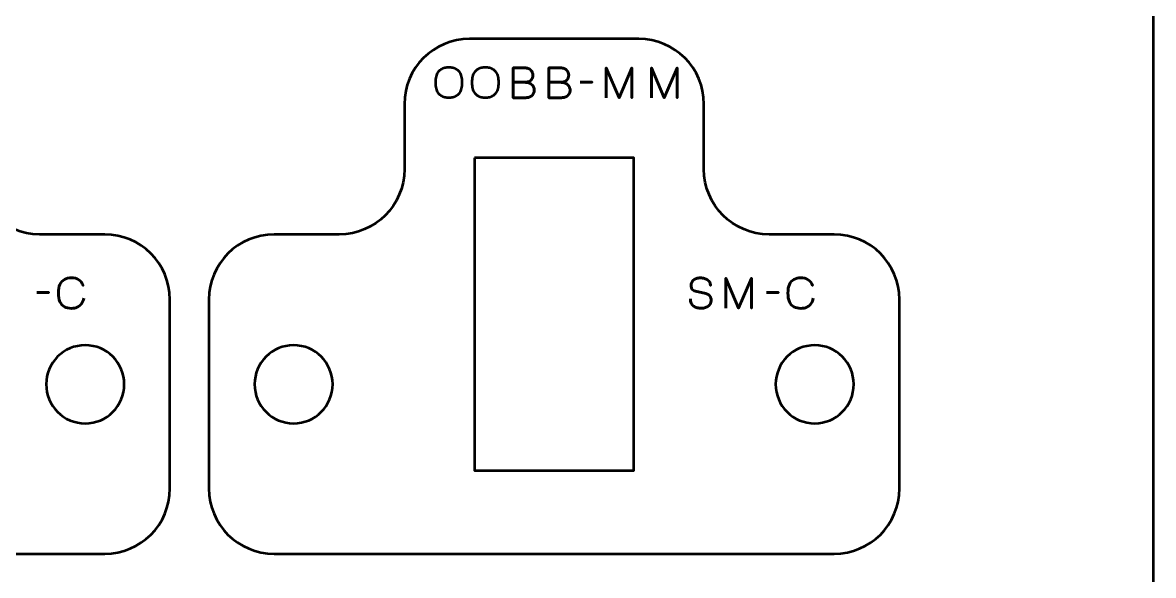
# Model space of a CAD drawing. Header units: centimetres. Extents: x -17.9 to -3.1, y -25.3 to -4.3.
# Drawn here: x -11.78 to -3.1, y -18.69 to -14.45 of the extents above; entities that cross this region are included whole.
import ezdxf

# ---------------------------------------------------------------- set-up
doc = ezdxf.new("R2010")
doc.units = ezdxf.units.CM
doc.header["$MEASUREMENT"] = 0
doc.layers.add('Layer 1', color=7, linetype='Continuous')

msp = doc.modelspace()

# ---------------------------------------------------------------- linework, layer by layer
at = {"layer": 'Layer 1', "color": 7, "lineweight": 53}
msp.add_open_spline([(-17.90003, -24.8499), (-17.90003, -24.8499), (-17.90003, -4.84994), (-17.90003, -4.84994), (-17.90003, -4.84994), (-17.90003, -4.57297), (-17.67694, -4.34998), (-17.39994, -4.34998), (-17.39994, -4.34998), (-17.39994, -4.34998), (-3.60007, -4.34998), (-3.60007, -4.34998), (-3.60007, -4.34998), (-3.32293, -4.34998), (-3.09997, -4.57297), (-3.09997, -4.84994), (-3.09997, -4.84994), (-3.09997, -4.84994), (-3.09997, -24.8499), (-3.09997, -24.8499), (-3.09997, -24.8499), (-3.09997, -25.1269), (-3.32293, -25.34999), (-3.60007, -25.34999), (-3.60007, -25.34999), (-3.60007, -25.34999), (-17.39994, -25.34999), (-17.39994, -25.34999), (-17.39994, -25.34999), (-17.67694, -25.34999), (-17.90003, -25.1269), (-17.90003, -24.8499)], degree=3, knots=[0, 0, 0, 0, 0.125, 0.125, 0.125, 0.125, 0.25, 0.25, 0.25, 0.25, 0.375, 0.375, 0.375, 0.375, 0.5, 0.5, 0.5, 0.5, 0.625, 0.625, 0.625, 0.625, 0.75, 0.75, 0.75, 0.75, 0.875, 0.875, 0.875, 0.875, 1, 1, 1, 1], dxfattribs=at)
at = {"layer": 'Layer 1', "color": 2, "lineweight": 53}
for points in [[(-11.64993, -16.07501), (-11.64993, -16.07501), (-11.15007, -16.07497), (-11.15007, -16.07497), (-11.15007, -16.07497), (-10.87293, -16.07497), (-10.64997, -16.29806), (-10.64997, -16.57506), (-10.64997, -16.57506), (-10.64997, -16.57506), (-10.64997, -18.02493), (-10.64997, -18.02493), (-10.64997, -18.02493), (-10.64997, -18.30207), (-10.87293, -18.52503), (-11.15007, -18.52503), (-11.15007, -18.52503), (-11.15007, -18.52503), (-15.44994, -18.52503), (-15.44994, -18.52503), (-15.44994, -18.52503), (-15.72694, -18.52503), (-15.95003, -18.30207), (-15.95003, -18.02493), (-15.95003, -18.02493), (-15.95003, -18.02493), (-15.95003, -16.57506), (-15.95003, -16.57506), (-15.95003, -16.57506), (-15.95003, -16.29806), (-15.72694, -16.07497), (-15.44994, -16.07497), (-15.44994, -16.07497), (-15.44994, -16.07497), (-14.95007, -16.07501), (-14.95007, -16.07501), (-14.95007, -16.07501), (-14.67312, -16.07506), (-14.45003, -15.85197), (-14.45003, -15.57497), (-14.45003, -15.57497), (-14.45003, -15.57497), (-14.45003, -15.07507), (-14.45003, -15.07507), (-14.45003, -15.07507), (-14.45003, -14.79793), (-14.22694, -14.57497), (-13.94994, -14.57497), (-13.94994, -14.57497), (-13.94994, -14.57497), (-12.65007, -14.57497), (-12.65007, -14.57497), (-12.65007, -14.57497), (-12.37293, -14.57497), (-12.14997, -14.79793), (-12.14997, -15.07507), (-12.14997, -15.07507), (-12.14997, -15.07507), (-12.14997, -15.57497), (-12.14997, -15.57497), (-12.14997, -15.57497), (-12.14997, -15.85197), (-11.92688, -16.07506), (-11.64993, -16.07501)], [(-6.04993, -16.07501), (-6.04993, -16.07501), (-5.55007, -16.07497), (-5.55007, -16.07497), (-5.55007, -16.07497), (-5.27293, -16.07497), (-5.04997, -16.29806), (-5.04997, -16.57506), (-5.04997, -16.57506), (-5.04997, -16.57506), (-5.04997, -18.02493), (-5.04997, -18.02493), (-5.04997, -18.02493), (-5.04997, -18.30207), (-5.27293, -18.52503), (-5.55007, -18.52503), (-5.55007, -18.52503), (-5.55007, -18.52503), (-9.84994, -18.52503), (-9.84994, -18.52503), (-9.84994, -18.52503), (-10.12694, -18.52503), (-10.35003, -18.30207), (-10.35003, -18.02493), (-10.35003, -18.02493), (-10.35003, -18.02493), (-10.35003, -16.57506), (-10.35003, -16.57506), (-10.35003, -16.57506), (-10.35003, -16.29806), (-10.12694, -16.07497), (-9.84994, -16.07497), (-9.84994, -16.07497), (-9.84994, -16.07497), (-9.35007, -16.07501), (-9.35007, -16.07501), (-9.35007, -16.07501), (-9.07312, -16.07506), (-8.85003, -15.85197), (-8.85003, -15.57497), (-8.85003, -15.57497), (-8.85003, -15.57497), (-8.85003, -15.07507), (-8.85003, -15.07507), (-8.85003, -15.07507), (-8.85003, -14.79793), (-8.62694, -14.57497), (-8.34994, -14.57497), (-8.34994, -14.57497), (-8.34994, -14.57497), (-7.05007, -14.57497), (-7.05007, -14.57497), (-7.05007, -14.57497), (-6.77293, -14.57497), (-6.54997, -14.79793), (-6.54997, -15.07507), (-6.54997, -15.07507), (-6.54997, -15.07507), (-6.54997, -15.57497), (-6.54997, -15.57497), (-6.54997, -15.57497), (-6.54997, -15.85197), (-6.32688, -16.07506), (-6.04993, -16.07501)]]:
    msp.add_open_spline(points, degree=3, knots=[0, 0, 0, 0, 0.0625, 0.0625, 0.0625, 0.0625, 0.125, 0.125, 0.125, 0.125, 0.1875, 0.1875, 0.1875, 0.1875, 0.25, 0.25, 0.25, 0.25, 0.3125, 0.3125, 0.3125, 0.3125, 0.375, 0.375, 0.375, 0.375, 0.4375, 0.4375, 0.4375, 0.4375, 0.5, 0.5, 0.5, 0.5, 0.5625, 0.5625, 0.5625, 0.5625, 0.625, 0.625, 0.625, 0.625, 0.6875, 0.6875, 0.6875, 0.6875, 0.75, 0.75, 0.75, 0.75, 0.8125, 0.8125, 0.8125, 0.8125, 0.875, 0.875, 0.875, 0.875, 0.9375, 0.9375, 0.9375, 0.9375, 1, 1, 1, 1], dxfattribs=at)
at = {"layer": 'Layer 1', "color": 30, "lineweight": 53}
for points, knots in [([(-8.50867, -15.02779), (-8.49751, -15.02784), (-8.48693, -15.02652), (-8.47682, -15.02392), (-8.47682, -15.02392), (-8.46676, -15.02128), (-8.45756, -15.01715), (-8.44914, -15.01143), (-8.44914, -15.01143), (-8.44073, -15.00577), (-8.43343, -14.99831), (-8.42724, -14.9891), (-8.42724, -14.9891), (-8.42104, -14.9799), (-8.41628, -14.96873), (-8.4129, -14.95561), (-8.4129, -14.95561), (-8.40946, -14.94248), (-8.40776, -14.92719), (-8.40771, -14.90967), (-8.40771, -14.90967), (-8.40776, -14.89216), (-8.40946, -14.87687), (-8.4129, -14.86369), (-8.4129, -14.86369), (-8.41628, -14.85051), (-8.42104, -14.8393), (-8.42724, -14.83004), (-8.42724, -14.83004), (-8.43343, -14.82077), (-8.44073, -14.81326), (-8.44914, -14.80749), (-8.44914, -14.80749), (-8.45756, -14.80172), (-8.46676, -14.79754), (-8.47682, -14.79485), (-8.47682, -14.79485), (-8.48693, -14.7922), (-8.49751, -14.79088), (-8.50867, -14.79093), (-8.50867, -14.79093), (-8.51984, -14.79088), (-8.53042, -14.7922), (-8.54053, -14.79485), (-8.54053, -14.79485), (-8.55058, -14.79754), (-8.55979, -14.80172), (-8.56821, -14.80749), (-8.56821, -14.80749), (-8.57662, -14.81326), (-8.58392, -14.82077), (-8.59011, -14.83004), (-8.59011, -14.83004), (-8.5963, -14.8393), (-8.60107, -14.85051), (-8.60445, -14.86369), (-8.60445, -14.86369), (-8.60789, -14.87687), (-8.60959, -14.89216), (-8.60964, -14.90967), (-8.60964, -14.90967), (-8.60959, -14.92719), (-8.60789, -14.94248), (-8.60445, -14.95561), (-8.60445, -14.95561), (-8.60107, -14.96873), (-8.5963, -14.9799), (-8.59011, -14.9891), (-8.59011, -14.9891), (-8.58392, -14.99831), (-8.57662, -15.00577), (-8.56821, -15.01143), (-8.56821, -15.01143), (-8.55979, -15.01715), (-8.55058, -15.02128), (-8.54053, -15.02392), (-8.54053, -15.02392), (-8.53042, -15.02652), (-8.51984, -15.02784), (-8.50867, -15.02779)], [0, 0, 0, 0, 0.05, 0.05, 0.05, 0.05, 0.1, 0.1, 0.1, 0.1, 0.15, 0.15, 0.15, 0.15, 0.2, 0.2, 0.2, 0.2, 0.25, 0.25, 0.25, 0.25, 0.3, 0.3, 0.3, 0.3, 0.35, 0.35, 0.35, 0.35, 0.4, 0.4, 0.4, 0.4, 0.45, 0.45, 0.45, 0.45, 0.5, 0.5, 0.5, 0.5, 0.55, 0.55, 0.55, 0.55, 0.6, 0.6, 0.6, 0.6, 0.65, 0.65, 0.65, 0.65, 0.7, 0.7, 0.7, 0.7, 0.75, 0.75, 0.75, 0.75, 0.8, 0.8, 0.8, 0.8, 0.85, 0.85, 0.85, 0.85, 0.9, 0.9, 0.9, 0.9, 0.95, 0.95, 0.95, 0.95, 1, 1, 1, 1]), ([(-8.50867, -15.02779), (-8.49751, -15.02784), (-8.48693, -15.02652), (-8.47682, -15.02392), (-8.47682, -15.02392), (-8.46676, -15.02128), (-8.45756, -15.01715), (-8.44914, -15.01143), (-8.44914, -15.01143), (-8.44073, -15.00577), (-8.43343, -14.99831), (-8.42724, -14.9891), (-8.42724, -14.9891), (-8.42104, -14.9799), (-8.41628, -14.96873), (-8.4129, -14.95561), (-8.4129, -14.95561), (-8.40946, -14.94248), (-8.40776, -14.92719), (-8.40771, -14.90967), (-8.40771, -14.90967), (-8.40776, -14.89216), (-8.40946, -14.87687), (-8.4129, -14.86369), (-8.4129, -14.86369), (-8.41628, -14.85051), (-8.42104, -14.8393), (-8.42724, -14.83004), (-8.42724, -14.83004), (-8.43343, -14.82077), (-8.44073, -14.81326), (-8.44914, -14.80749), (-8.44914, -14.80749), (-8.45756, -14.80172), (-8.46676, -14.79754), (-8.47682, -14.79485), (-8.47682, -14.79485), (-8.48693, -14.7922), (-8.49751, -14.79088), (-8.50867, -14.79093), (-8.50867, -14.79093), (-8.51984, -14.79088), (-8.53042, -14.7922), (-8.54053, -14.79485), (-8.54053, -14.79485), (-8.55058, -14.79754), (-8.55979, -14.80172), (-8.56821, -14.80749), (-8.56821, -14.80749), (-8.57662, -14.81326), (-8.58392, -14.82077), (-8.59011, -14.83004), (-8.59011, -14.83004), (-8.5963, -14.8393), (-8.60107, -14.85051), (-8.60445, -14.86369), (-8.60445, -14.86369), (-8.60789, -14.87687), (-8.60959, -14.89216), (-8.60964, -14.90967), (-8.60964, -14.90967), (-8.60959, -14.92719), (-8.60789, -14.94248), (-8.60445, -14.95561), (-8.60445, -14.95561), (-8.60107, -14.96873), (-8.5963, -14.9799), (-8.59011, -14.9891), (-8.59011, -14.9891), (-8.58392, -14.99831), (-8.57662, -15.00577), (-8.56821, -15.01143), (-8.56821, -15.01143), (-8.55979, -15.01715), (-8.55058, -15.02128), (-8.54053, -15.02392), (-8.54053, -15.02392), (-8.53042, -15.02652), (-8.51984, -15.02784), (-8.50867, -15.02779)], [0, 0, 0, 0, 0.05, 0.05, 0.05, 0.05, 0.1, 0.1, 0.1, 0.1, 0.15, 0.15, 0.15, 0.15, 0.2, 0.2, 0.2, 0.2, 0.25, 0.25, 0.25, 0.25, 0.3, 0.3, 0.3, 0.3, 0.35, 0.35, 0.35, 0.35, 0.4, 0.4, 0.4, 0.4, 0.45, 0.45, 0.45, 0.45, 0.5, 0.5, 0.5, 0.5, 0.55, 0.55, 0.55, 0.55, 0.6, 0.6, 0.6, 0.6, 0.65, 0.65, 0.65, 0.65, 0.7, 0.7, 0.7, 0.7, 0.75, 0.75, 0.75, 0.75, 0.8, 0.8, 0.8, 0.8, 0.85, 0.85, 0.85, 0.85, 0.9, 0.9, 0.9, 0.9, 0.95, 0.95, 0.95, 0.95, 1, 1, 1, 1]), ([(-8.22832, -15.02779), (-8.21716, -15.02784), (-8.20658, -15.02652), (-8.19647, -15.02392), (-8.19647, -15.02392), (-8.18641, -15.02128), (-8.17721, -15.01715), (-8.16879, -15.01143), (-8.16879, -15.01143), (-8.16038, -15.00577), (-8.15308, -14.99831), (-8.14689, -14.9891), (-8.14689, -14.9891), (-8.14069, -14.9799), (-8.13593, -14.96873), (-8.13255, -14.95561), (-8.13255, -14.95561), (-8.12911, -14.94248), (-8.12741, -14.92719), (-8.12736, -14.90967), (-8.12736, -14.90967), (-8.12741, -14.89216), (-8.12911, -14.87687), (-8.13255, -14.86369), (-8.13255, -14.86369), (-8.13593, -14.85051), (-8.14069, -14.8393), (-8.14689, -14.83004), (-8.14689, -14.83004), (-8.15308, -14.82077), (-8.16038, -14.81326), (-8.16879, -14.80749), (-8.16879, -14.80749), (-8.17721, -14.80172), (-8.18641, -14.79754), (-8.19647, -14.79485), (-8.19647, -14.79485), (-8.20658, -14.7922), (-8.21716, -14.79088), (-8.22832, -14.79093), (-8.22832, -14.79093), (-8.23949, -14.79088), (-8.25007, -14.7922), (-8.26018, -14.79485), (-8.26018, -14.79485), (-8.27023, -14.79754), (-8.27944, -14.80172), (-8.28786, -14.80749), (-8.28786, -14.80749), (-8.29627, -14.81326), (-8.30357, -14.82077), (-8.30976, -14.83004), (-8.30976, -14.83004), (-8.31595, -14.8393), (-8.32072, -14.85051), (-8.3241, -14.86369), (-8.3241, -14.86369), (-8.32754, -14.87687), (-8.32924, -14.89216), (-8.32929, -14.90967), (-8.32929, -14.90967), (-8.32924, -14.92719), (-8.32754, -14.94248), (-8.3241, -14.95561), (-8.3241, -14.95561), (-8.32072, -14.96873), (-8.31595, -14.9799), (-8.30976, -14.9891), (-8.30976, -14.9891), (-8.30357, -14.99831), (-8.29627, -15.00577), (-8.28786, -15.01143), (-8.28786, -15.01143), (-8.27944, -15.01715), (-8.27023, -15.02128), (-8.26018, -15.02392), (-8.26018, -15.02392), (-8.25007, -15.02652), (-8.23949, -15.02784), (-8.22832, -15.02779)], [0, 0, 0, 0, 0.05, 0.05, 0.05, 0.05, 0.1, 0.1, 0.1, 0.1, 0.15, 0.15, 0.15, 0.15, 0.2, 0.2, 0.2, 0.2, 0.25, 0.25, 0.25, 0.25, 0.3, 0.3, 0.3, 0.3, 0.35, 0.35, 0.35, 0.35, 0.4, 0.4, 0.4, 0.4, 0.45, 0.45, 0.45, 0.45, 0.5, 0.5, 0.5, 0.5, 0.55, 0.55, 0.55, 0.55, 0.6, 0.6, 0.6, 0.6, 0.65, 0.65, 0.65, 0.65, 0.7, 0.7, 0.7, 0.7, 0.75, 0.75, 0.75, 0.75, 0.8, 0.8, 0.8, 0.8, 0.85, 0.85, 0.85, 0.85, 0.9, 0.9, 0.9, 0.9, 0.95, 0.95, 0.95, 0.95, 1, 1, 1, 1]), ([(-8.22832, -15.02779), (-8.21716, -15.02784), (-8.20658, -15.02652), (-8.19647, -15.02392), (-8.19647, -15.02392), (-8.18641, -15.02128), (-8.17721, -15.01715), (-8.16879, -15.01143), (-8.16879, -15.01143), (-8.16038, -15.00577), (-8.15308, -14.99831), (-8.14689, -14.9891), (-8.14689, -14.9891), (-8.14069, -14.9799), (-8.13593, -14.96873), (-8.13255, -14.95561), (-8.13255, -14.95561), (-8.12911, -14.94248), (-8.12741, -14.92719), (-8.12736, -14.90967), (-8.12736, -14.90967), (-8.12741, -14.89216), (-8.12911, -14.87687), (-8.13255, -14.86369), (-8.13255, -14.86369), (-8.13593, -14.85051), (-8.14069, -14.8393), (-8.14689, -14.83004), (-8.14689, -14.83004), (-8.15308, -14.82077), (-8.16038, -14.81326), (-8.16879, -14.80749), (-8.16879, -14.80749), (-8.17721, -14.80172), (-8.18641, -14.79754), (-8.19647, -14.79485), (-8.19647, -14.79485), (-8.20658, -14.7922), (-8.21716, -14.79088), (-8.22832, -14.79093), (-8.22832, -14.79093), (-8.23949, -14.79088), (-8.25007, -14.7922), (-8.26018, -14.79485), (-8.26018, -14.79485), (-8.27023, -14.79754), (-8.27944, -14.80172), (-8.28786, -14.80749), (-8.28786, -14.80749), (-8.29627, -14.81326), (-8.30357, -14.82077), (-8.30976, -14.83004), (-8.30976, -14.83004), (-8.31595, -14.8393), (-8.32072, -14.85051), (-8.3241, -14.86369), (-8.3241, -14.86369), (-8.32754, -14.87687), (-8.32924, -14.89216), (-8.32929, -14.90967), (-8.32929, -14.90967), (-8.32924, -14.92719), (-8.32754, -14.94248), (-8.3241, -14.95561), (-8.3241, -14.95561), (-8.32072, -14.96873), (-8.31595, -14.9799), (-8.30976, -14.9891), (-8.30976, -14.9891), (-8.30357, -14.99831), (-8.29627, -15.00577), (-8.28786, -15.01143), (-8.28786, -15.01143), (-8.27944, -15.01715), (-8.27023, -15.02128), (-8.26018, -15.02392), (-8.26018, -15.02392), (-8.25007, -15.02652), (-8.23949, -15.02784), (-8.22832, -15.02779)], [0, 0, 0, 0, 0.05, 0.05, 0.05, 0.05, 0.1, 0.1, 0.1, 0.1, 0.15, 0.15, 0.15, 0.15, 0.2, 0.2, 0.2, 0.2, 0.25, 0.25, 0.25, 0.25, 0.3, 0.3, 0.3, 0.3, 0.35, 0.35, 0.35, 0.35, 0.4, 0.4, 0.4, 0.4, 0.45, 0.45, 0.45, 0.45, 0.5, 0.5, 0.5, 0.5, 0.55, 0.55, 0.55, 0.55, 0.6, 0.6, 0.6, 0.6, 0.65, 0.65, 0.65, 0.65, 0.7, 0.7, 0.7, 0.7, 0.75, 0.75, 0.75, 0.75, 0.8, 0.8, 0.8, 0.8, 0.85, 0.85, 0.85, 0.85, 0.9, 0.9, 0.9, 0.9, 0.95, 0.95, 0.95, 0.95, 1, 1, 1, 1]), ([(-8.01465, -14.90809), (-8.01465, -14.90809), (-7.9267, -14.90809), (-7.9267, -14.90809), (-7.9267, -14.90809), (-7.91527, -14.90803), (-7.90554, -14.90645), (-7.89733, -14.90332), (-7.89733, -14.90332), (-7.88918, -14.90026), (-7.88257, -14.89608), (-7.87744, -14.89084), (-7.87744, -14.89084), (-7.8723, -14.8856), (-7.8686, -14.87967), (-7.86627, -14.87311), (-7.86627, -14.87311), (-7.864, -14.8666), (-7.86294, -14.85983), (-7.8632, -14.85284), (-7.8632, -14.85284), (-7.86352, -14.84586), (-7.865, -14.83908), (-7.86765, -14.83247), (-7.86765, -14.83247), (-7.87024, -14.82585), (-7.87416, -14.81988), (-7.87929, -14.81453), (-7.87929, -14.81453), (-7.88442, -14.80919), (-7.89082, -14.80495), (-7.8986, -14.80183), (-7.8986, -14.80183), (-7.90638, -14.79866), (-7.91554, -14.79702), (-7.92607, -14.79696), (-7.92607, -14.79696), (-7.92607, -14.79696), (-8.01465, -14.79696), (-8.01465, -14.79696), (-8.01465, -14.79696), (-8.01465, -14.79696), (-8.01465, -15.02588), (-8.01465, -15.02588), (-8.01465, -15.02588), (-8.01465, -15.02588), (-7.91718, -15.02588), (-7.91718, -15.02588), (-7.91718, -15.02588), (-7.90808, -15.02588), (-7.89961, -15.02456), (-7.89178, -15.02196), (-7.89178, -15.02196), (-7.88395, -15.01932), (-7.87712, -15.01556), (-7.87119, -15.01053), (-7.87119, -15.01053), (-7.86532, -15.00556), (-7.86072, -14.99953), (-7.85743, -14.99238), (-7.85743, -14.99238), (-7.85415, -14.98524), (-7.85246, -14.97714), (-7.85241, -14.96809), (-7.85241, -14.96809), (-7.85262, -14.95899), (-7.85452, -14.95079), (-7.85818, -14.94344), (-7.85818, -14.94344), (-7.86183, -14.93608), (-7.86691, -14.92978), (-7.87347, -14.92449), (-7.87347, -14.92449), (-7.88003, -14.91925), (-7.88786, -14.91518), (-7.89686, -14.91237), (-7.89686, -14.91237), (-7.90585, -14.90957), (-7.9158, -14.90814), (-7.9267, -14.90809), (-7.9267, -14.90809), (-7.9158, -14.90814), (-7.90585, -14.90957), (-7.89686, -14.91237), (-7.89686, -14.91237), (-7.88786, -14.91518), (-7.88003, -14.91925), (-7.87347, -14.92449), (-7.87347, -14.92449), (-7.86691, -14.92978), (-7.86183, -14.93608), (-7.85818, -14.94344), (-7.85818, -14.94344), (-7.85452, -14.95079), (-7.85262, -14.95899), (-7.85241, -14.96809), (-7.85241, -14.96809), (-7.85246, -14.97714), (-7.85415, -14.98524), (-7.85743, -14.99238), (-7.85743, -14.99238), (-7.86072, -14.99953), (-7.86532, -15.00556), (-7.87119, -15.01053), (-7.87119, -15.01053), (-7.87712, -15.01556), (-7.88395, -15.01932), (-7.89178, -15.02196), (-7.89178, -15.02196), (-7.89961, -15.02456), (-7.90808, -15.02588), (-7.91718, -15.02588), (-7.91718, -15.02588), (-7.91718, -15.02588), (-8.01465, -15.02588), (-8.01465, -15.02588), (-8.01465, -15.02588), (-8.01465, -15.02588), (-8.01465, -14.79696), (-8.01465, -14.79696), (-8.01465, -14.79696), (-8.01465, -14.79696), (-7.92607, -14.79696), (-7.92607, -14.79696), (-7.92607, -14.79696), (-7.91554, -14.79702), (-7.90638, -14.79866), (-7.8986, -14.80183), (-7.8986, -14.80183), (-7.89082, -14.80495), (-7.88442, -14.80919), (-7.87929, -14.81453), (-7.87929, -14.81453), (-7.87416, -14.81988), (-7.87024, -14.82585), (-7.86765, -14.83247), (-7.86765, -14.83247), (-7.865, -14.83908), (-7.86352, -14.84586), (-7.8632, -14.85284), (-7.8632, -14.85284), (-7.86294, -14.85983), (-7.864, -14.8666), (-7.86627, -14.87311), (-7.86627, -14.87311), (-7.8686, -14.87967), (-7.8723, -14.8856), (-7.87744, -14.89084), (-7.87744, -14.89084), (-7.88257, -14.89608), (-7.88918, -14.90026), (-7.89733, -14.90332), (-7.89733, -14.90332), (-7.90554, -14.90645), (-7.91527, -14.90803), (-7.9267, -14.90809), (-7.9267, -14.90809), (-7.9267, -14.90809), (-8.01465, -14.90809), (-8.01465, -14.90809)], [0, 0, 0, 0, 0.025, 0.025, 0.025, 0.025, 0.05, 0.05, 0.05, 0.05, 0.075, 0.075, 0.075, 0.075, 0.1, 0.1, 0.1, 0.1, 0.125, 0.125, 0.125, 0.125, 0.15, 0.15, 0.15, 0.15, 0.175, 0.175, 0.175, 0.175, 0.2, 0.2, 0.2, 0.2, 0.225, 0.225, 0.225, 0.225, 0.25, 0.25, 0.25, 0.25, 0.275, 0.275, 0.275, 0.275, 0.3, 0.3, 0.3, 0.3, 0.325, 0.325, 0.325, 0.325, 0.35, 0.35, 0.35, 0.35, 0.375, 0.375, 0.375, 0.375, 0.4, 0.4, 0.4, 0.4, 0.425, 0.425, 0.425, 0.425, 0.45, 0.45, 0.45, 0.45, 0.475, 0.475, 0.475, 0.475, 0.5, 0.5, 0.5, 0.5, 0.525, 0.525, 0.525, 0.525, 0.55, 0.55, 0.55, 0.55, 0.575, 0.575, 0.575, 0.575, 0.6, 0.6, 0.6, 0.6, 0.625, 0.625, 0.625, 0.625, 0.65, 0.65, 0.65, 0.65, 0.675, 0.675, 0.675, 0.675, 0.7, 0.7, 0.7, 0.7, 0.725, 0.725, 0.725, 0.725, 0.75, 0.75, 0.75, 0.75, 0.775, 0.775, 0.775, 0.775, 0.8, 0.8, 0.8, 0.8, 0.825, 0.825, 0.825, 0.825, 0.85, 0.85, 0.85, 0.85, 0.875, 0.875, 0.875, 0.875, 0.9, 0.9, 0.9, 0.9, 0.925, 0.925, 0.925, 0.925, 0.95, 0.95, 0.95, 0.95, 0.975, 0.975, 0.975, 0.975, 1, 1, 1, 1]), ([(-7.74001, -14.90809), (-7.74001, -14.90809), (-7.65206, -14.90809), (-7.65206, -14.90809), (-7.65206, -14.90809), (-7.64063, -14.90803), (-7.6309, -14.90645), (-7.62269, -14.90332), (-7.62269, -14.90332), (-7.61454, -14.90026), (-7.60793, -14.89608), (-7.6028, -14.89084), (-7.6028, -14.89084), (-7.59766, -14.8856), (-7.59396, -14.87967), (-7.59163, -14.87311), (-7.59163, -14.87311), (-7.58936, -14.8666), (-7.5883, -14.85983), (-7.58856, -14.85284), (-7.58856, -14.85284), (-7.58888, -14.84586), (-7.59036, -14.83908), (-7.59301, -14.83247), (-7.59301, -14.83247), (-7.5956, -14.82585), (-7.59952, -14.81988), (-7.60465, -14.81453), (-7.60465, -14.81453), (-7.60978, -14.80919), (-7.61618, -14.80495), (-7.62396, -14.80183), (-7.62396, -14.80183), (-7.63174, -14.79866), (-7.6409, -14.79702), (-7.65143, -14.79696), (-7.65143, -14.79696), (-7.65143, -14.79696), (-7.74001, -14.79696), (-7.74001, -14.79696), (-7.74001, -14.79696), (-7.74001, -14.79696), (-7.74001, -15.02588), (-7.74001, -15.02588), (-7.74001, -15.02588), (-7.74001, -15.02588), (-7.64254, -15.02588), (-7.64254, -15.02588), (-7.64254, -15.02588), (-7.63344, -15.02588), (-7.62497, -15.02456), (-7.61714, -15.02196), (-7.61714, -15.02196), (-7.60931, -15.01932), (-7.60248, -15.01556), (-7.59655, -15.01053), (-7.59655, -15.01053), (-7.59068, -15.00556), (-7.58608, -14.99953), (-7.58279, -14.99238), (-7.58279, -14.99238), (-7.57951, -14.98524), (-7.57782, -14.97714), (-7.57777, -14.96809), (-7.57777, -14.96809), (-7.57798, -14.95899), (-7.57988, -14.95079), (-7.58354, -14.94344), (-7.58354, -14.94344), (-7.58719, -14.93608), (-7.59227, -14.92978), (-7.59883, -14.92449), (-7.59883, -14.92449), (-7.60539, -14.91925), (-7.61322, -14.91518), (-7.62222, -14.91237), (-7.62222, -14.91237), (-7.63121, -14.90957), (-7.64116, -14.90814), (-7.65206, -14.90809), (-7.65206, -14.90809), (-7.64116, -14.90814), (-7.63121, -14.90957), (-7.62222, -14.91237), (-7.62222, -14.91237), (-7.61322, -14.91518), (-7.60539, -14.91925), (-7.59883, -14.92449), (-7.59883, -14.92449), (-7.59227, -14.92978), (-7.58719, -14.93608), (-7.58354, -14.94344), (-7.58354, -14.94344), (-7.57988, -14.95079), (-7.57798, -14.95899), (-7.57777, -14.96809), (-7.57777, -14.96809), (-7.57782, -14.97714), (-7.57951, -14.98524), (-7.58279, -14.99238), (-7.58279, -14.99238), (-7.58608, -14.99953), (-7.59068, -15.00556), (-7.59655, -15.01053), (-7.59655, -15.01053), (-7.60248, -15.01556), (-7.60931, -15.01932), (-7.61714, -15.02196), (-7.61714, -15.02196), (-7.62497, -15.02456), (-7.63344, -15.02588), (-7.64254, -15.02588), (-7.64254, -15.02588), (-7.64254, -15.02588), (-7.74001, -15.02588), (-7.74001, -15.02588), (-7.74001, -15.02588), (-7.74001, -15.02588), (-7.74001, -14.79696), (-7.74001, -14.79696), (-7.74001, -14.79696), (-7.74001, -14.79696), (-7.65143, -14.79696), (-7.65143, -14.79696), (-7.65143, -14.79696), (-7.6409, -14.79702), (-7.63174, -14.79866), (-7.62396, -14.80183), (-7.62396, -14.80183), (-7.61618, -14.80495), (-7.60978, -14.80919), (-7.60465, -14.81453), (-7.60465, -14.81453), (-7.59952, -14.81988), (-7.5956, -14.82585), (-7.59301, -14.83247), (-7.59301, -14.83247), (-7.59036, -14.83908), (-7.58888, -14.84586), (-7.58856, -14.85284), (-7.58856, -14.85284), (-7.5883, -14.85983), (-7.58936, -14.8666), (-7.59163, -14.87311), (-7.59163, -14.87311), (-7.59396, -14.87967), (-7.59766, -14.8856), (-7.6028, -14.89084), (-7.6028, -14.89084), (-7.60793, -14.89608), (-7.61454, -14.90026), (-7.62269, -14.90332), (-7.62269, -14.90332), (-7.6309, -14.90645), (-7.64063, -14.90803), (-7.65206, -14.90809), (-7.65206, -14.90809), (-7.65206, -14.90809), (-7.74001, -14.90809), (-7.74001, -14.90809)], [0, 0, 0, 0, 0.025, 0.025, 0.025, 0.025, 0.05, 0.05, 0.05, 0.05, 0.075, 0.075, 0.075, 0.075, 0.1, 0.1, 0.1, 0.1, 0.125, 0.125, 0.125, 0.125, 0.15, 0.15, 0.15, 0.15, 0.175, 0.175, 0.175, 0.175, 0.2, 0.2, 0.2, 0.2, 0.225, 0.225, 0.225, 0.225, 0.25, 0.25, 0.25, 0.25, 0.275, 0.275, 0.275, 0.275, 0.3, 0.3, 0.3, 0.3, 0.325, 0.325, 0.325, 0.325, 0.35, 0.35, 0.35, 0.35, 0.375, 0.375, 0.375, 0.375, 0.4, 0.4, 0.4, 0.4, 0.425, 0.425, 0.425, 0.425, 0.45, 0.45, 0.45, 0.45, 0.475, 0.475, 0.475, 0.475, 0.5, 0.5, 0.5, 0.5, 0.525, 0.525, 0.525, 0.525, 0.55, 0.55, 0.55, 0.55, 0.575, 0.575, 0.575, 0.575, 0.6, 0.6, 0.6, 0.6, 0.625, 0.625, 0.625, 0.625, 0.65, 0.65, 0.65, 0.65, 0.675, 0.675, 0.675, 0.675, 0.7, 0.7, 0.7, 0.7, 0.725, 0.725, 0.725, 0.725, 0.75, 0.75, 0.75, 0.75, 0.775, 0.775, 0.775, 0.775, 0.8, 0.8, 0.8, 0.8, 0.825, 0.825, 0.825, 0.825, 0.85, 0.85, 0.85, 0.85, 0.875, 0.875, 0.875, 0.875, 0.9, 0.9, 0.9, 0.9, 0.925, 0.925, 0.925, 0.925, 0.95, 0.95, 0.95, 0.95, 0.975, 0.975, 0.975, 0.975, 1, 1, 1, 1]), ([(-7.30027, -15.02588), (-7.30027, -15.02588), (-7.30027, -14.79696), (-7.30027, -14.79696), (-7.30027, -14.79696), (-7.30027, -14.79696), (-7.20184, -15.02588), (-7.20184, -15.02588), (-7.20184, -15.02588), (-7.20184, -15.02588), (-7.1031, -14.79696), (-7.1031, -14.79696), (-7.1031, -14.79696), (-7.1031, -14.79696), (-7.1031, -15.02588), (-7.1031, -15.02588), (-7.1031, -15.02588), (-7.1031, -15.02588), (-7.1031, -14.79696), (-7.1031, -14.79696), (-7.1031, -14.79696), (-7.1031, -14.79696), (-7.20184, -15.02588), (-7.20184, -15.02588), (-7.20184, -15.02588), (-7.20184, -15.02588), (-7.30027, -14.79696), (-7.30027, -14.79696), (-7.30027, -14.79696), (-7.30027, -14.79696), (-7.30027, -15.02588), (-7.30027, -15.02588)], [0, 0, 0, 0, 0.125, 0.125, 0.125, 0.125, 0.25, 0.25, 0.25, 0.25, 0.375, 0.375, 0.375, 0.375, 0.5, 0.5, 0.5, 0.5, 0.625, 0.625, 0.625, 0.625, 0.75, 0.75, 0.75, 0.75, 0.875, 0.875, 0.875, 0.875, 1, 1, 1, 1]), ([(-6.95324, -15.02588), (-6.95324, -15.02588), (-6.95324, -14.79696), (-6.95324, -14.79696), (-6.95324, -14.79696), (-6.95324, -14.79696), (-6.85481, -15.02588), (-6.85481, -15.02588), (-6.85481, -15.02588), (-6.85481, -15.02588), (-6.75607, -14.79696), (-6.75607, -14.79696), (-6.75607, -14.79696), (-6.75607, -14.79696), (-6.75607, -15.02588), (-6.75607, -15.02588), (-6.75607, -15.02588), (-6.75607, -15.02588), (-6.75607, -14.79696), (-6.75607, -14.79696), (-6.75607, -14.79696), (-6.75607, -14.79696), (-6.85481, -15.02588), (-6.85481, -15.02588), (-6.85481, -15.02588), (-6.85481, -15.02588), (-6.95324, -14.79696), (-6.95324, -14.79696), (-6.95324, -14.79696), (-6.95324, -14.79696), (-6.95324, -15.02588), (-6.95324, -15.02588)], [0, 0, 0, 0, 0.125, 0.125, 0.125, 0.125, 0.25, 0.25, 0.25, 0.25, 0.375, 0.375, 0.375, 0.375, 0.5, 0.5, 0.5, 0.5, 0.625, 0.625, 0.625, 0.625, 0.75, 0.75, 0.75, 0.75, 0.875, 0.875, 0.875, 0.875, 1, 1, 1, 1]), ([(-7.49966, -14.90618), (-7.49966, -14.90618), (-7.40727, -14.90618), (-7.40727, -14.90618), (-7.40727, -14.90618), (-7.40727, -14.90618), (-7.49966, -14.90618), (-7.49966, -14.90618)], [0, 0, 0, 0, 0.5, 0.5, 0.5, 0.5, 1, 1, 1, 1]), ([(-11.31105, -16.56285), (-11.31444, -16.58101), (-11.32036, -16.59598), (-11.32867, -16.60773), (-11.32867, -16.60773), (-11.33703, -16.61942), (-11.34772, -16.6281), (-11.36074, -16.63376), (-11.36074, -16.63376), (-11.3737, -16.63943), (-11.38894, -16.64228), (-11.4063, -16.64223), (-11.4063, -16.64223), (-11.42741, -16.64228), (-11.44535, -16.63821), (-11.46006, -16.6299), (-11.46006, -16.6299), (-11.47477, -16.62165), (-11.48599, -16.60889), (-11.49372, -16.59159), (-11.49372, -16.59159), (-11.50144, -16.57428), (-11.50531, -16.55211), (-11.50536, -16.52507), (-11.50536, -16.52507), (-11.50531, -16.49814), (-11.50144, -16.47602), (-11.49372, -16.45871), (-11.49372, -16.45871), (-11.48599, -16.44141), (-11.47477, -16.42861), (-11.46006, -16.4203), (-11.46006, -16.4203), (-11.44535, -16.41199), (-11.42741, -16.40786), (-11.4063, -16.40791), (-11.4063, -16.40791), (-11.3837, -16.40786), (-11.36476, -16.41268), (-11.34952, -16.42236), (-11.34952, -16.42236), (-11.33433, -16.43204), (-11.32317, -16.44702), (-11.31613, -16.46729), (-11.31613, -16.46729), (-11.32317, -16.44702), (-11.33433, -16.43204), (-11.34952, -16.42236), (-11.34952, -16.42236), (-11.36476, -16.41268), (-11.3837, -16.40786), (-11.4063, -16.40791), (-11.4063, -16.40791), (-11.42741, -16.40786), (-11.44535, -16.41199), (-11.46006, -16.4203), (-11.46006, -16.4203), (-11.47477, -16.42861), (-11.48599, -16.44141), (-11.49372, -16.45871), (-11.49372, -16.45871), (-11.50144, -16.47602), (-11.50531, -16.49814), (-11.50536, -16.52507), (-11.50536, -16.52507), (-11.50531, -16.55211), (-11.50144, -16.57428), (-11.49372, -16.59159), (-11.49372, -16.59159), (-11.48599, -16.60889), (-11.47477, -16.62165), (-11.46006, -16.6299), (-11.46006, -16.6299), (-11.44535, -16.63821), (-11.42741, -16.64228), (-11.4063, -16.64223), (-11.4063, -16.64223), (-11.38894, -16.64228), (-11.3737, -16.63943), (-11.36074, -16.63376), (-11.36074, -16.63376), (-11.34772, -16.6281), (-11.33703, -16.61942), (-11.32867, -16.60773), (-11.32867, -16.60773), (-11.32036, -16.59598), (-11.31444, -16.58101), (-11.31105, -16.56285)], [0, 0, 0, 0, 0.0454545, 0.0454545, 0.0454545, 0.0454545, 0.0909091, 0.0909091, 0.0909091, 0.0909091, 0.1363636, 0.1363636, 0.1363636, 0.1363636, 0.1818182, 0.1818182, 0.1818182, 0.1818182, 0.2272727, 0.2272727, 0.2272727, 0.2272727, 0.2727273, 0.2727273, 0.2727273, 0.2727273, 0.3181818, 0.3181818, 0.3181818, 0.3181818, 0.3636364, 0.3636364, 0.3636364, 0.3636364, 0.4090909, 0.4090909, 0.4090909, 0.4090909, 0.4545455, 0.4545455, 0.4545455, 0.4545455, 0.5, 0.5, 0.5, 0.5, 0.5454545, 0.5454545, 0.5454545, 0.5454545, 0.5909091, 0.5909091, 0.5909091, 0.5909091, 0.6363636, 0.6363636, 0.6363636, 0.6363636, 0.6818182, 0.6818182, 0.6818182, 0.6818182, 0.7272727, 0.7272727, 0.7272727, 0.7272727, 0.7727273, 0.7727273, 0.7727273, 0.7727273, 0.8181818, 0.8181818, 0.8181818, 0.8181818, 0.8636364, 0.8636364, 0.8636364, 0.8636364, 0.9090909, 0.9090909, 0.9090909, 0.9090909, 0.9545455, 0.9545455, 0.9545455, 0.9545455, 1, 1, 1, 1]), ([(-6.65466, -16.57047), (-6.65455, -16.58312), (-6.65233, -16.59397), (-6.64789, -16.60302), (-6.64789, -16.60302), (-6.64349, -16.61201), (-6.63736, -16.61937), (-6.62963, -16.62508), (-6.62963, -16.62508), (-6.62185, -16.63075), (-6.61291, -16.63493), (-6.6028, -16.63763), (-6.6028, -16.63763), (-6.59275, -16.64027), (-6.58195, -16.6416), (-6.57052, -16.6416), (-6.57052, -16.6416), (-6.55899, -16.64154), (-6.54861, -16.63985), (-6.53935, -16.63662), (-6.53935, -16.63662), (-6.53015, -16.63339), (-6.52226, -16.62905), (-6.51565, -16.6236), (-6.51565, -16.6236), (-6.50909, -16.61815), (-6.50401, -16.61207), (-6.50041, -16.60529), (-6.50041, -16.60529), (-6.49681, -16.59852), (-6.4949, -16.59159), (-6.49464, -16.58444), (-6.49464, -16.58444), (-6.49432, -16.57508), (-6.4957, -16.56651), (-6.49871, -16.55878), (-6.49871, -16.55878), (-6.50173, -16.55105), (-6.50639, -16.5446), (-6.51268, -16.53931), (-6.51268, -16.53931), (-6.51893, -16.53402), (-6.52681, -16.53031), (-6.53623, -16.52825), (-6.53623, -16.52825), (-6.53623, -16.52825), (-6.61402, -16.51142), (-6.61402, -16.51142), (-6.61402, -16.51142), (-6.62132, -16.50989), (-6.62762, -16.50729), (-6.63281, -16.50369), (-6.63281, -16.50369), (-6.63799, -16.50004), (-6.64201, -16.49502), (-6.64476, -16.48856), (-6.64476, -16.48856), (-6.64752, -16.48216), (-6.64894, -16.47401), (-6.64894, -16.46411), (-6.64894, -16.46411), (-6.64894, -16.4566), (-6.64741, -16.44951), (-6.64429, -16.44284), (-6.64429, -16.44284), (-6.64122, -16.43617), (-6.63667, -16.4303), (-6.63069, -16.42511), (-6.63069, -16.42511), (-6.62471, -16.41998), (-6.6173, -16.41596), (-6.60852, -16.41305), (-6.60852, -16.41305), (-6.59968, -16.41008), (-6.58957, -16.4086), (-6.57814, -16.40855), (-6.57814, -16.40855), (-6.56666, -16.40855), (-6.55613, -16.40987), (-6.5465, -16.41252), (-6.5465, -16.41252), (-6.53692, -16.41516), (-6.52861, -16.41897), (-6.52163, -16.42405), (-6.52163, -16.42405), (-6.51464, -16.42913), (-6.50924, -16.43538), (-6.50554, -16.44268), (-6.50554, -16.44268), (-6.50184, -16.45004), (-6.50009, -16.45845), (-6.50035, -16.46792), (-6.50035, -16.46792), (-6.50009, -16.45845), (-6.50184, -16.45004), (-6.50554, -16.44268), (-6.50554, -16.44268), (-6.50924, -16.43538), (-6.51464, -16.42913), (-6.52163, -16.42405), (-6.52163, -16.42405), (-6.52861, -16.41897), (-6.53692, -16.41516), (-6.5465, -16.41252), (-6.5465, -16.41252), (-6.55613, -16.40987), (-6.56666, -16.40855), (-6.57814, -16.40855), (-6.57814, -16.40855), (-6.58957, -16.4086), (-6.59968, -16.41008), (-6.60852, -16.41305), (-6.60852, -16.41305), (-6.6173, -16.41596), (-6.62471, -16.41998), (-6.63069, -16.42511), (-6.63069, -16.42511), (-6.63667, -16.4303), (-6.64122, -16.43617), (-6.64429, -16.44284), (-6.64429, -16.44284), (-6.64741, -16.44951), (-6.64894, -16.4566), (-6.64894, -16.46411), (-6.64894, -16.46411), (-6.64894, -16.47401), (-6.64757, -16.48216), (-6.64492, -16.48851), (-6.64492, -16.48851), (-6.64222, -16.49491), (-6.63826, -16.49988), (-6.63307, -16.50354), (-6.63307, -16.50354), (-6.62788, -16.50713), (-6.62153, -16.50978), (-6.61402, -16.51142), (-6.61402, -16.51142), (-6.61402, -16.51142), (-6.53623, -16.52825), (-6.53623, -16.52825), (-6.53623, -16.52825), (-6.5266, -16.53031), (-6.51866, -16.53402), (-6.51242, -16.53931), (-6.51242, -16.53931), (-6.50612, -16.5446), (-6.50152, -16.55105), (-6.49856, -16.55878), (-6.49856, -16.55878), (-6.49565, -16.56651), (-6.49432, -16.57508), (-6.49464, -16.58444), (-6.49464, -16.58444), (-6.4949, -16.59159), (-6.49681, -16.59852), (-6.50041, -16.60529), (-6.50041, -16.60529), (-6.50401, -16.61207), (-6.50909, -16.61815), (-6.51565, -16.6236), (-6.51565, -16.6236), (-6.52226, -16.62905), (-6.53015, -16.63339), (-6.53935, -16.63662), (-6.53935, -16.63662), (-6.54861, -16.63985), (-6.55899, -16.64154), (-6.57052, -16.6416), (-6.57052, -16.6416), (-6.58195, -16.6416), (-6.59275, -16.64027), (-6.6028, -16.63763), (-6.6028, -16.63763), (-6.61291, -16.63493), (-6.62185, -16.63075), (-6.62963, -16.62508), (-6.62963, -16.62508), (-6.63736, -16.61937), (-6.64349, -16.61201), (-6.64789, -16.60302), (-6.64789, -16.60302), (-6.65233, -16.59397), (-6.65455, -16.58312), (-6.65466, -16.57047)], [0, 0, 0, 0, 0.0217391, 0.0217391, 0.0217391, 0.0217391, 0.0434783, 0.0434783, 0.0434783, 0.0434783, 0.0652174, 0.0652174, 0.0652174, 0.0652174, 0.0869565, 0.0869565, 0.0869565, 0.0869565, 0.1086957, 0.1086957, 0.1086957, 0.1086957, 0.1304348, 0.1304348, 0.1304348, 0.1304348, 0.1521739, 0.1521739, 0.1521739, 0.1521739, 0.173913, 0.173913, 0.173913, 0.173913, 0.1956522, 0.1956522, 0.1956522, 0.1956522, 0.2173913, 0.2173913, 0.2173913, 0.2173913, 0.2391304, 0.2391304, 0.2391304, 0.2391304, 0.2608696, 0.2608696, 0.2608696, 0.2608696, 0.2826087, 0.2826087, 0.2826087, 0.2826087, 0.3043478, 0.3043478, 0.3043478, 0.3043478, 0.326087, 0.326087, 0.326087, 0.326087, 0.3478261, 0.3478261, 0.3478261, 0.3478261, 0.3695652, 0.3695652, 0.3695652, 0.3695652, 0.3913043, 0.3913043, 0.3913043, 0.3913043, 0.4130435, 0.4130435, 0.4130435, 0.4130435, 0.4347826, 0.4347826, 0.4347826, 0.4347826, 0.4565217, 0.4565217, 0.4565217, 0.4565217, 0.4782609, 0.4782609, 0.4782609, 0.4782609, 0.5, 0.5, 0.5, 0.5, 0.5217391, 0.5217391, 0.5217391, 0.5217391, 0.5434783, 0.5434783, 0.5434783, 0.5434783, 0.5652174, 0.5652174, 0.5652174, 0.5652174, 0.5869565, 0.5869565, 0.5869565, 0.5869565, 0.6086957, 0.6086957, 0.6086957, 0.6086957, 0.6304348, 0.6304348, 0.6304348, 0.6304348, 0.6521739, 0.6521739, 0.6521739, 0.6521739, 0.673913, 0.673913, 0.673913, 0.673913, 0.6956522, 0.6956522, 0.6956522, 0.6956522, 0.7173913, 0.7173913, 0.7173913, 0.7173913, 0.7391304, 0.7391304, 0.7391304, 0.7391304, 0.7608696, 0.7608696, 0.7608696, 0.7608696, 0.7826087, 0.7826087, 0.7826087, 0.7826087, 0.8043478, 0.8043478, 0.8043478, 0.8043478, 0.826087, 0.826087, 0.826087, 0.826087, 0.8478261, 0.8478261, 0.8478261, 0.8478261, 0.8695652, 0.8695652, 0.8695652, 0.8695652, 0.8913043, 0.8913043, 0.8913043, 0.8913043, 0.9130435, 0.9130435, 0.9130435, 0.9130435, 0.9347826, 0.9347826, 0.9347826, 0.9347826, 0.9565217, 0.9565217, 0.9565217, 0.9565217, 0.9782609, 0.9782609, 0.9782609, 0.9782609, 1, 1, 1, 1]), ([(-6.3832, -16.63969), (-6.3832, -16.63969), (-6.3832, -16.41077), (-6.3832, -16.41077), (-6.3832, -16.41077), (-6.3832, -16.41077), (-6.28477, -16.63969), (-6.28477, -16.63969), (-6.28477, -16.63969), (-6.28477, -16.63969), (-6.18603, -16.41077), (-6.18603, -16.41077), (-6.18603, -16.41077), (-6.18603, -16.41077), (-6.18603, -16.63969), (-6.18603, -16.63969), (-6.18603, -16.63969), (-6.18603, -16.63969), (-6.18603, -16.41077), (-6.18603, -16.41077), (-6.18603, -16.41077), (-6.18603, -16.41077), (-6.28477, -16.63969), (-6.28477, -16.63969), (-6.28477, -16.63969), (-6.28477, -16.63969), (-6.3832, -16.41077), (-6.3832, -16.41077), (-6.3832, -16.41077), (-6.3832, -16.41077), (-6.3832, -16.63969), (-6.3832, -16.63969)], [0, 0, 0, 0, 0.125, 0.125, 0.125, 0.125, 0.25, 0.25, 0.25, 0.25, 0.375, 0.375, 0.375, 0.375, 0.5, 0.5, 0.5, 0.5, 0.625, 0.625, 0.625, 0.625, 0.75, 0.75, 0.75, 0.75, 0.875, 0.875, 0.875, 0.875, 1, 1, 1, 1]), ([(-5.71105, -16.56285), (-5.71444, -16.58101), (-5.72036, -16.59598), (-5.72867, -16.60773), (-5.72867, -16.60773), (-5.73703, -16.61942), (-5.74772, -16.6281), (-5.76074, -16.63376), (-5.76074, -16.63376), (-5.7737, -16.63943), (-5.78894, -16.64228), (-5.8063, -16.64223), (-5.8063, -16.64223), (-5.82741, -16.64228), (-5.84535, -16.63821), (-5.86006, -16.6299), (-5.86006, -16.6299), (-5.87477, -16.62165), (-5.88599, -16.60889), (-5.89372, -16.59159), (-5.89372, -16.59159), (-5.90144, -16.57428), (-5.90531, -16.55211), (-5.90536, -16.52507), (-5.90536, -16.52507), (-5.90531, -16.49814), (-5.90144, -16.47602), (-5.89372, -16.45871), (-5.89372, -16.45871), (-5.88599, -16.44141), (-5.87477, -16.42861), (-5.86006, -16.4203), (-5.86006, -16.4203), (-5.84535, -16.41199), (-5.82741, -16.40786), (-5.8063, -16.40791), (-5.8063, -16.40791), (-5.7837, -16.40786), (-5.76476, -16.41268), (-5.74952, -16.42236), (-5.74952, -16.42236), (-5.73433, -16.43204), (-5.72317, -16.44702), (-5.71613, -16.46729), (-5.71613, -16.46729), (-5.72317, -16.44702), (-5.73433, -16.43204), (-5.74952, -16.42236), (-5.74952, -16.42236), (-5.76476, -16.41268), (-5.7837, -16.40786), (-5.8063, -16.40791), (-5.8063, -16.40791), (-5.82741, -16.40786), (-5.84535, -16.41199), (-5.86006, -16.4203), (-5.86006, -16.4203), (-5.87477, -16.42861), (-5.88599, -16.44141), (-5.89372, -16.45871), (-5.89372, -16.45871), (-5.90144, -16.47602), (-5.90531, -16.49814), (-5.90536, -16.52507), (-5.90536, -16.52507), (-5.90531, -16.55211), (-5.90144, -16.57428), (-5.89372, -16.59159), (-5.89372, -16.59159), (-5.88599, -16.60889), (-5.87477, -16.62165), (-5.86006, -16.6299), (-5.86006, -16.6299), (-5.84535, -16.63821), (-5.82741, -16.64228), (-5.8063, -16.64223), (-5.8063, -16.64223), (-5.78894, -16.64228), (-5.7737, -16.63943), (-5.76074, -16.63376), (-5.76074, -16.63376), (-5.74772, -16.6281), (-5.73703, -16.61942), (-5.72867, -16.60773), (-5.72867, -16.60773), (-5.72036, -16.59598), (-5.71444, -16.58101), (-5.71105, -16.56285)], [0, 0, 0, 0, 0.0454545, 0.0454545, 0.0454545, 0.0454545, 0.0909091, 0.0909091, 0.0909091, 0.0909091, 0.1363636, 0.1363636, 0.1363636, 0.1363636, 0.1818182, 0.1818182, 0.1818182, 0.1818182, 0.2272727, 0.2272727, 0.2272727, 0.2272727, 0.2727273, 0.2727273, 0.2727273, 0.2727273, 0.3181818, 0.3181818, 0.3181818, 0.3181818, 0.3636364, 0.3636364, 0.3636364, 0.3636364, 0.4090909, 0.4090909, 0.4090909, 0.4090909, 0.4545455, 0.4545455, 0.4545455, 0.4545455, 0.5, 0.5, 0.5, 0.5, 0.5454545, 0.5454545, 0.5454545, 0.5454545, 0.5909091, 0.5909091, 0.5909091, 0.5909091, 0.6363636, 0.6363636, 0.6363636, 0.6363636, 0.6818182, 0.6818182, 0.6818182, 0.6818182, 0.7272727, 0.7272727, 0.7272727, 0.7272727, 0.7727273, 0.7727273, 0.7727273, 0.7727273, 0.8181818, 0.8181818, 0.8181818, 0.8181818, 0.8636364, 0.8636364, 0.8636364, 0.8636364, 0.9090909, 0.9090909, 0.9090909, 0.9090909, 0.9545455, 0.9545455, 0.9545455, 0.9545455, 1, 1, 1, 1]), ([(-11.67046, -16.51999), (-11.67046, -16.51999), (-11.57807, -16.51999), (-11.57807, -16.51999), (-11.57807, -16.51999), (-11.57807, -16.51999), (-11.67046, -16.51999), (-11.67046, -16.51999)], [0, 0, 0, 0, 0.5, 0.5, 0.5, 0.5, 1, 1, 1, 1]), ([(-6.07046, -16.51999), (-6.07046, -16.51999), (-5.97807, -16.51999), (-5.97807, -16.51999), (-5.97807, -16.51999), (-5.97807, -16.51999), (-6.07046, -16.51999), (-6.07046, -16.51999)], [0, 0, 0, 0, 0.5, 0.5, 0.5, 0.5, 1, 1, 1, 1])]:
    msp.add_open_spline(points, degree=3, knots=knots, dxfattribs=at)
at = {"layer": 'Layer 1', "color": 250, "lineweight": 53}
msp.add_open_spline([(-8.31253, -15.48754), (-8.31253, -15.48754), (-7.08753, -15.48754), (-7.08753, -15.48754), (-7.08753, -15.48754), (-7.08753, -15.48754), (-7.08753, -17.88754), (-7.08753, -17.88754), (-7.08753, -17.88754), (-7.08753, -17.88754), (-8.31253, -17.88754), (-8.31253, -17.88754), (-8.31253, -17.88754), (-8.31253, -17.88754), (-8.31253, -15.48754), (-8.31253, -15.48754)], degree=3, knots=[0, 0, 0, 0, 0.25, 0.25, 0.25, 0.25, 0.5, 0.5, 0.5, 0.5, 0.75, 0.75, 0.75, 0.75, 1, 1, 1, 1], dxfattribs=at)
at = {"layer": 'Layer 1', "lineweight": 53}
for points in [[(-11, -17.22507), (-11, -17.3907), (-11.13433, -17.52507), (-11.3, -17.52507), (-11.3, -17.52507), (-11.46563, -17.52507), (-11.6, -17.3907), (-11.6, -17.22507), (-11.6, -17.22507), (-11.6, -17.0593), (-11.46563, -16.92507), (-11.3, -16.92507), (-11.3, -16.92507), (-11.13433, -16.92507), (-11, -17.0593), (-11, -17.22507)], [(-9.4, -17.22507), (-9.4, -17.3907), (-9.53423, -17.52507), (-9.70001, -17.52507), (-9.70001, -17.52507), (-9.86567, -17.52507), (-10.00001, -17.3907), (-10.00001, -17.22507), (-10.00001, -17.22507), (-10.00001, -17.0593), (-9.86567, -16.92507), (-9.70001, -16.92507), (-9.70001, -16.92507), (-9.53423, -16.92507), (-9.4, -17.0593), (-9.4, -17.22507)], [(-5.4, -17.22507), (-5.4, -17.3907), (-5.53433, -17.52507), (-5.7, -17.52507), (-5.7, -17.52507), (-5.86563, -17.52507), (-6, -17.3907), (-6, -17.22507), (-6, -17.22507), (-6, -17.0593), (-5.86563, -16.92507), (-5.7, -16.92507), (-5.7, -16.92507), (-5.53433, -16.92507), (-5.4, -17.0593), (-5.4, -17.22507)]]:
    msp.add_open_spline(points, degree=3, knots=[0, 0, 0, 0, 0.25, 0.25, 0.25, 0.25, 0.5, 0.5, 0.5, 0.5, 0.75, 0.75, 0.75, 0.75, 1, 1, 1, 1], dxfattribs=at)

doc.saveas('drawing.dxf')
